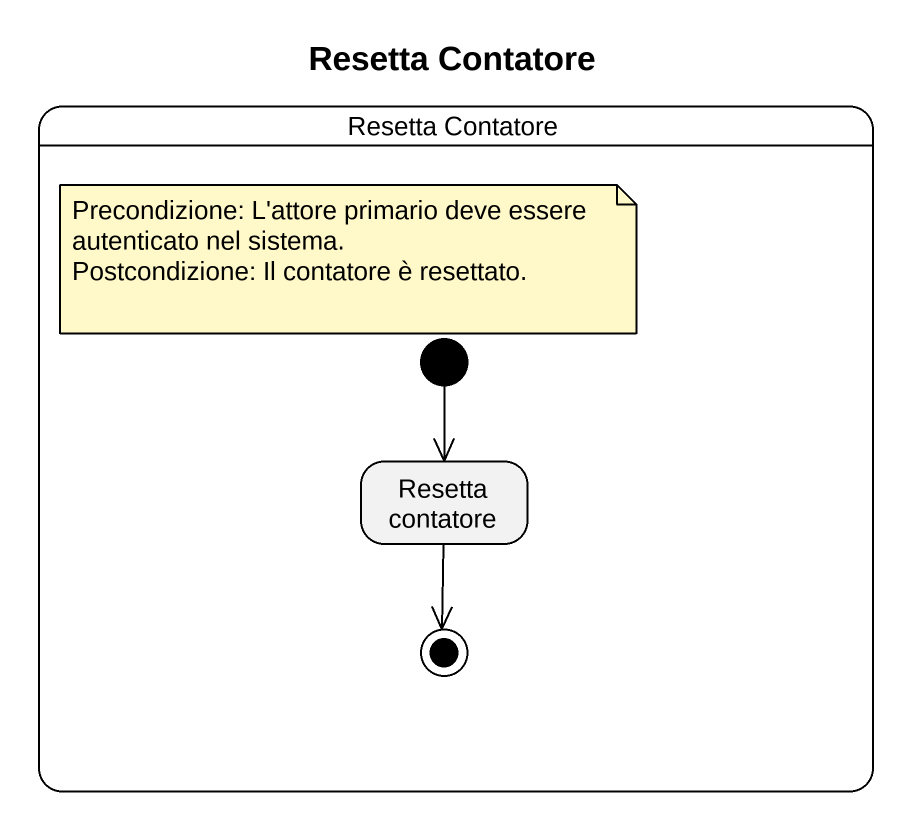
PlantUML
@startuml
title Resetta Contatore
hide empty description
state "Resetta Contatore" as Resetta_Contatore {
  state "Resetta contatore" as Resetta_contatore
  [*] --> Resetta_contatore
  Resetta_contatore --> [*]
}
note as N1
  Precondizione: L'attore primario deve essere autenticato nel sistema.
  Postcondizione: Il contatore è resettato.
end note
@enduml
